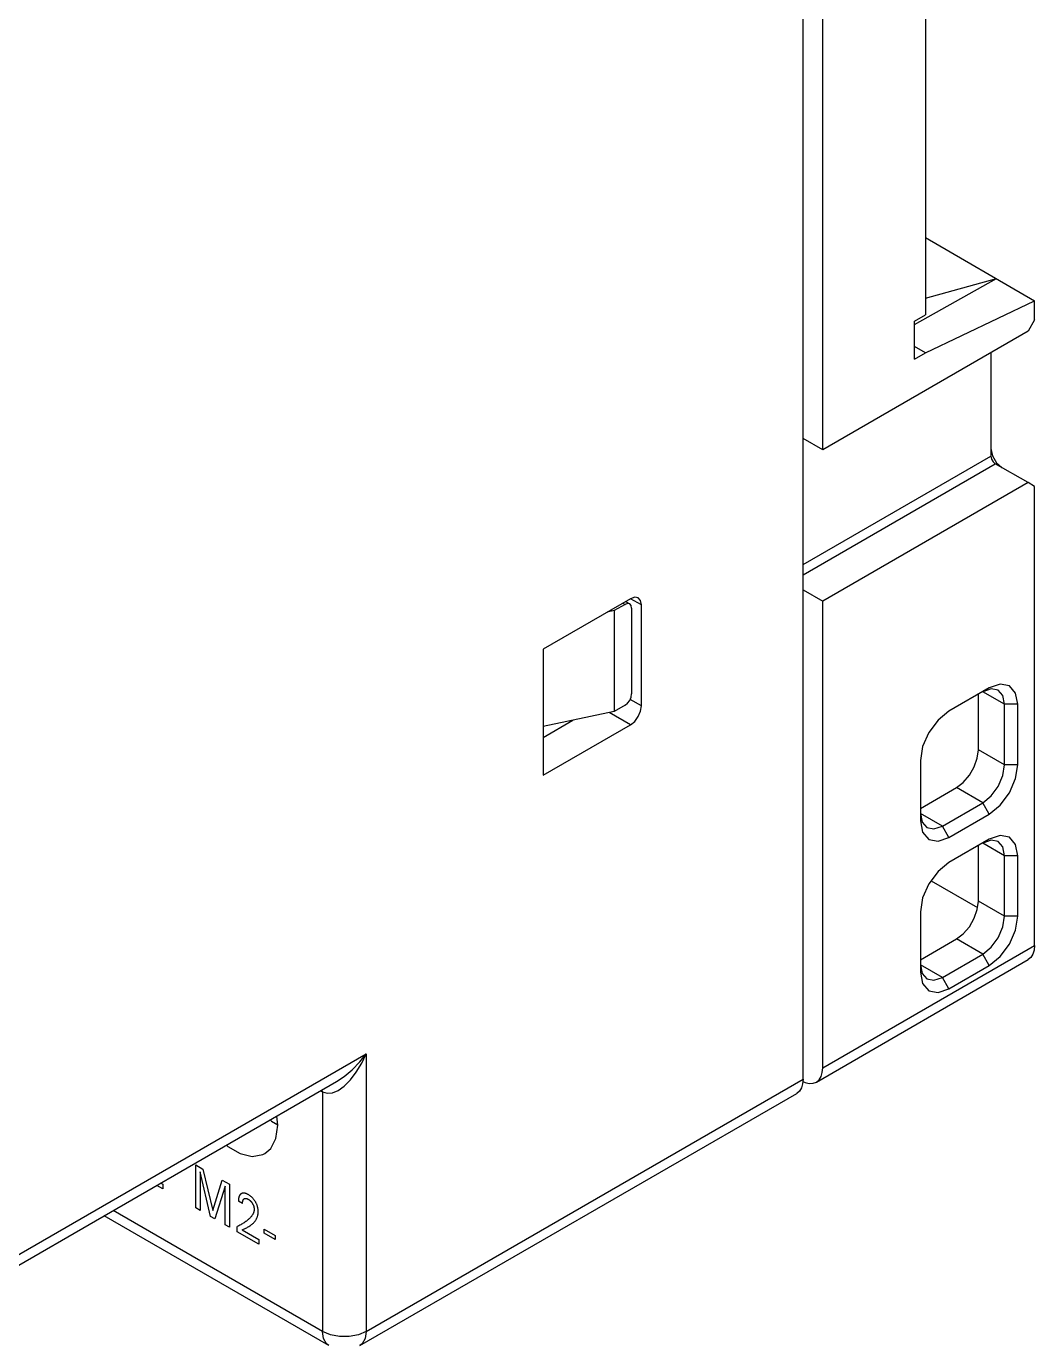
# Model space of a CAD drawing. Extents: x 0 to 420, y 0 to 297.
# Drawn here: x 197.84 to 230.48, y 130.1 to 172.8 of the extents above; entities that cross this region are included whole.
import ezdxf

# ---------------------------------------------------------------- set-up
doc = ezdxf.new("R2010")
doc.units = 0
doc.header["$LTSCALE"] = 23.1
doc.layers.add('40000_ISO', color=7, linetype='CONTINUOUS')

msp = doc.modelspace()

# ---------------------------------------------------------------- linework, layer by layer
at = {"layer": '40000_ISO', "color": 7, "linetype": 'CONTINUOUS'}
for p, q in [((222.98, 138.723), (222.98, 210.575)), ((223.616, 159.095), (223.616, 190.122)), ((226.94, 189.264), (226.94, 163.463)), ((226.94, 165.963), (230.475, 163.922)), ((226.586, 163.157), (229.238, 164.637)), ((226.94, 164.003), (229.238, 164.637)), ((226.94, 162.238), (230.475, 163.922)), ((230.475, 163.3), (230.475, 163.922)), ((226.586, 163.259), (226.94, 163.463)), ((226.586, 162.034), (226.586, 163.259)), ((230.475, 163.3), (230.263, 162.932)), ((230.263, 162.932), (223.616, 159.095)), ((226.94, 162.238), (226.586, 162.442)), ((226.586, 162.034), (226.94, 162.238)), ((229.061, 162.238), (229.061, 158.89)), ((223.616, 159.095), (222.98, 159.462)), ((222.98, 155.38), (229.061, 158.89)), ((229.061, 159.135), (229.108, 158.904)), ((229.061, 158.89), (229.08, 158.798)), ((229.108, 158.904), (229.238, 158.68)), ((222.98, 155.053), (229.202, 158.646)), ((229.08, 158.798), (229.132, 158.708)), ((229.132, 158.708), (229.202, 158.646)), ((230.263, 158.033), (229.202, 158.646)), ((229.238, 158.68), (229.414, 158.523)), ((230.263, 158.033), (223.616, 154.196)), ((230.475, 157.911), (230.263, 158.033)), ((230.475, 143.05), (230.475, 157.911)), ((217.394, 154.277), (214.565, 152.644)), ((217.234, 154.185), (217.314, 154.139)), ((217.529, 154.324), (217.394, 154.277)), ((217.747, 154.073), (217.394, 154.277)), ((217.644, 154.302), (217.529, 154.324)), ((217.72, 154.214), (217.644, 154.302)), ((217.747, 154.073), (217.72, 154.214)), ((222.98, 154.563), (223.616, 154.196)), ((223.616, 139.09), (223.616, 154.196)), ((216.863, 153.89), (216.64, 153.842)), ((217.217, 154.094), (216.863, 153.89)), ((216.863, 153.89), (216.863, 150.624)), ((217.146, 154.134), (217.217, 154.094)), ((217.298, 154.122), (217.217, 154.094)), ((217.367, 154.109), (217.298, 154.122)), ((217.413, 154.056), (217.367, 154.109)), ((217.429, 153.971), (217.413, 154.056)), ((217.429, 153.971), (217.429, 151.195)), ((217.747, 150.807), (217.747, 154.073)), ((214.565, 152.644), (214.565, 148.562)), ((217.413, 151.092), (217.429, 151.195)), ((229.008, 151.389), (227.7, 150.634)), ((228.654, 149.388), (228.654, 151.185)), ((229.066, 151.36), (228.796, 151.266)), ((229.503, 150.858), (228.796, 151.266)), ((229.36, 151.511), (229.008, 151.389)), ((229.296, 151.316), (229.066, 151.36)), ((229.449, 151.14), (229.296, 151.316)), ((229.658, 151.453), (229.36, 151.511)), ((229.857, 151.224), (229.658, 151.453)), ((229.927, 150.858), (229.857, 151.224)), ((217.217, 150.828), (216.863, 150.624)), ((217.217, 150.828), (217.298, 150.893)), ((217.298, 150.893), (217.367, 150.986)), ((217.367, 150.986), (217.413, 151.092)), ((217.747, 150.807), (217.381, 151.019)), ((217.72, 150.635), (217.747, 150.807)), ((229.503, 150.858), (229.449, 151.14)), ((229.927, 150.858), (229.503, 150.858)), ((229.503, 148.899), (229.503, 150.858)), ((229.927, 148.899), (229.927, 150.858)), ((216.863, 150.624), (214.565, 150.138)), ((214.565, 149.787), (215.525, 150.341)), ((217.394, 150.195), (216.708, 150.591)), ((217.529, 150.304), (217.644, 150.459)), ((217.644, 150.459), (217.72, 150.635)), ((227.348, 150.35), (227.05, 149.947)), ((227.7, 150.634), (227.348, 150.35)), ((214.565, 148.562), (217.394, 150.195)), ((217.394, 150.195), (217.529, 150.304)), ((227.05, 149.947), (226.85, 149.488)), ((226.85, 149.488), (226.78, 149.041)), ((226.78, 149.041), (226.78, 147.082)), ((228.519, 148.831), (228.62, 149.116)), ((228.62, 149.116), (228.654, 149.388)), ((229.503, 148.899), (228.654, 149.388)), ((228.363, 148.56), (228.519, 148.831)), ((229.449, 148.555), (229.503, 148.899)), ((229.927, 148.899), (229.503, 148.899)), ((229.857, 148.452), (229.927, 148.899)), ((227.947, 148.164), (228.166, 148.33)), ((228.166, 148.33), (228.363, 148.56)), ((229.066, 147.892), (229.296, 148.202)), ((229.296, 148.202), (229.449, 148.555)), ((229.658, 147.993), (229.857, 148.452)), ((226.78, 147.49), (227.947, 148.164)), ((228.796, 147.674), (227.947, 148.164)), ((228.796, 147.674), (229.066, 147.892)), ((229.36, 147.59), (229.658, 147.993)), ((227.488, 146.919), (226.78, 147.327)), ((226.78, 147.327), (226.834, 147.045)), ((227.488, 146.919), (228.796, 147.674)), ((229.008, 147.306), (228.796, 147.674)), ((229.008, 147.306), (229.36, 147.59)), ((226.78, 147.082), (226.85, 146.716)), ((226.834, 147.045), (226.988, 146.869)), ((227.217, 146.824), (227.488, 146.919)), ((227.7, 146.551), (227.488, 146.919)), ((227.7, 146.551), (229.008, 147.306)), ((226.85, 146.716), (227.05, 146.487)), ((226.988, 146.869), (227.217, 146.824)), ((227.05, 146.487), (227.348, 146.429)), ((227.348, 146.429), (227.7, 146.551)), ((229.008, 146.49), (227.7, 145.735)), ((229.36, 146.612), (229.008, 146.49)), ((229.658, 146.554), (229.36, 146.612)), ((229.857, 146.325), (229.658, 146.554)), ((228.654, 144.489), (228.654, 146.286)), ((229.066, 146.461), (228.796, 146.367)), ((229.503, 145.959), (228.796, 146.367)), ((229.296, 146.417), (229.066, 146.461)), ((229.449, 146.241), (229.296, 146.417)), ((229.503, 145.959), (229.449, 146.241)), ((229.927, 145.959), (229.857, 146.325)), ((227.7, 145.735), (227.348, 145.451)), ((229.927, 145.959), (229.503, 145.959)), ((229.503, 144), (229.503, 145.959)), ((229.927, 144), (229.927, 145.959)), ((227.348, 145.451), (227.05, 145.048)), ((227.05, 145.048), (226.85, 144.589)), ((227.124, 145.148), (228.628, 144.28)), ((226.85, 144.589), (226.78, 144.142)), ((228.62, 144.217), (228.654, 144.489)), ((229.503, 144), (228.654, 144.489)), ((226.78, 144.142), (226.78, 142.183)), ((228.363, 143.661), (228.519, 143.932)), ((228.519, 143.932), (228.62, 144.217)), ((229.449, 143.656), (229.503, 144)), ((229.927, 144), (229.503, 144)), ((229.857, 143.553), (229.927, 144)), ((228.166, 143.431), (228.363, 143.661)), ((229.296, 143.303), (229.449, 143.656)), ((229.658, 143.094), (229.857, 143.553)), ((223.616, 139.09), (230.475, 143.05)), ((226.78, 142.591), (227.947, 143.265)), ((227.947, 143.265), (228.166, 143.431)), ((228.796, 142.775), (227.947, 143.265)), ((229.066, 142.993), (229.296, 143.303)), ((229.36, 142.691), (229.658, 143.094)), ((230.475, 143.05), (230.461, 142.899)), ((227.488, 142.02), (228.796, 142.775)), ((228.796, 142.775), (229.066, 142.993)), ((229.008, 142.407), (228.796, 142.775)), ((229.008, 142.407), (229.36, 142.691)), ((230.356, 142.666), (230.268, 142.593)), ((230.421, 142.769), (230.356, 142.666)), ((230.461, 142.899), (230.421, 142.769)), ((223.409, 138.633), (230.268, 142.593)), ((227.488, 142.02), (226.78, 142.428)), ((226.78, 142.428), (226.834, 142.146)), ((227.7, 141.652), (229.008, 142.407)), ((226.78, 142.183), (226.85, 141.817)), ((226.834, 142.146), (226.988, 141.97)), ((226.85, 141.817), (227.05, 141.588)), ((226.988, 141.97), (227.217, 141.925)), ((227.217, 141.925), (227.488, 142.02)), ((227.7, 141.652), (227.488, 142.02)), ((227.05, 141.588), (227.348, 141.53)), ((227.348, 141.53), (227.7, 141.652)), ((196.605, 132.477), (208.838, 139.54)), ((208.382, 139.028), (208.631, 139.285)), ((208.516, 138.95), (208.696, 139.247)), ((208.631, 139.285), (208.838, 139.54)), ((208.696, 139.247), (208.838, 139.54)), ((208.838, 139.54), (208.838, 130.558)), ((207.881, 138.649), (208.127, 138.813)), ((208.127, 138.813), (208.382, 139.028)), ((208.324, 138.699), (208.516, 138.95)), ((223.497, 138.706), (223.562, 138.809)), ((223.562, 138.809), (223.603, 138.939)), ((223.603, 138.939), (223.616, 139.09)), ((196.398, 132.019), (207.881, 138.649)), ((207.423, 138.315), (207.411, 138.378)), ((207.742, 138.281), (207.931, 138.361)), ((207.931, 138.361), (208.128, 138.502)), ((208.128, 138.502), (208.324, 138.699)), ((208.838, 130.558), (222.98, 138.723)), ((222.926, 138.442), (222.861, 138.338)), ((222.966, 138.571), (222.926, 138.442)), ((222.98, 138.723), (222.966, 138.571)), ((222.973, 138.652), (223.047, 138.618)), ((223.047, 138.618), (223.18, 138.588)), ((223.18, 138.588), (223.302, 138.593)), ((223.302, 138.593), (223.409, 138.633)), ((223.409, 138.633), (223.497, 138.706)), ((207.363, 138.35), (207.423, 138.315)), ((207.423, 138.315), (207.423, 130.558)), ((207.423, 138.315), (207.57, 138.267)), ((207.57, 138.267), (207.742, 138.281)), ((208.631, 130.1), (222.773, 138.265)), ((222.861, 138.338), (222.773, 138.265)), ((205.974, 137.233), (205.94, 137.528)), ((205.728, 137.406), (205.773, 137.366)), ((205.773, 137.366), (205.972, 137.251)), ((205.917, 136.806), (205.974, 137.233)), ((205.749, 136.48), (205.917, 136.806)), ((204.314, 136.59), (204.358, 136.549)), ((204.358, 136.549), (204.761, 136.317)), ((204.761, 136.317), (205.147, 136.225)), ((205.147, 136.225), (205.486, 136.281)), ((205.486, 136.281), (205.559, 136.317)), ((205.559, 136.317), (205.749, 136.48)), ((203.322, 135.947), (203.549, 135.816)), ((203.322, 134.559), (203.322, 135.947)), ((203.549, 135.816), (203.87, 134.469)), ((203.462, 135.721), (203.462, 134.478)), ((203.799, 134.284), (203.462, 135.721)), ((203.87, 134.469), (204.18, 135.451)), ((204.18, 135.451), (204.407, 135.321)), ((202.257, 135.174), (202.059, 135.288)), ((202.191, 135.364), (202.257, 135.325)), ((202.257, 135.325), (202.257, 135.174)), ((204.267, 135.258), (203.939, 134.203)), ((204.267, 134.013), (204.267, 135.258)), ((204.407, 135.321), (204.407, 133.933)), ((204.728, 134.942), (204.725, 134.936)), ((204.73, 134.947), (204.728, 134.942)), ((204.733, 134.953), (204.73, 134.947)), ((204.736, 134.958), (204.733, 134.953)), ((204.738, 134.963), (204.736, 134.958)), ((204.741, 134.968), (204.738, 134.963)), ((204.744, 134.972), (204.741, 134.968)), ((204.748, 134.977), (204.744, 134.972)), ((204.751, 134.981), (204.748, 134.977)), ((204.754, 134.985), (204.751, 134.981)), ((204.757, 134.989), (204.754, 134.985)), ((204.761, 134.993), (204.757, 134.989)), ((204.765, 134.997), (204.761, 134.993)), ((204.768, 135), (204.765, 134.997)), ((204.772, 135.004), (204.768, 135)), ((204.776, 135.007), (204.772, 135.004)), ((204.78, 135.01), (204.776, 135.007)), ((204.784, 135.013), (204.78, 135.01)), ((204.789, 135.016), (204.784, 135.013)), ((204.793, 135.018), (204.789, 135.016)), ((204.799, 135.021), (204.793, 135.018)), ((204.805, 135.024), (204.799, 135.021)), ((204.814, 135.028), (204.805, 135.024)), ((204.825, 135.031), (204.814, 135.028)), ((204.835, 135.034), (204.825, 135.031)), ((204.846, 135.036), (204.835, 135.034)), ((204.857, 135.037), (204.846, 135.036)), ((204.869, 135.037), (204.857, 135.037)), ((204.881, 135.037), (204.869, 135.037)), ((204.894, 135.035), (204.881, 135.037)), ((204.907, 135.033), (204.894, 135.035)), ((204.92, 135.03), (204.907, 135.033)), ((204.933, 135.026), (204.92, 135.03)), ((204.947, 135.022), (204.933, 135.026)), ((204.962, 135.016), (204.947, 135.022)), ((204.977, 135.01), (204.962, 135.016)), ((204.991, 135.003), (204.977, 135.01)), ((205.006, 134.995), (204.991, 135.003)), ((205.021, 134.987), (205.006, 134.995)), ((205.036, 134.978), (205.021, 134.987)), ((205.05, 134.969), (205.036, 134.978)), ((205.064, 134.959), (205.05, 134.969)), ((205.079, 134.949), (205.064, 134.959)), ((205.093, 134.939), (205.079, 134.949)), ((205.107, 134.927), (205.093, 134.939)), ((203.462, 134.478), (203.322, 134.559)), ((204.701, 134.801), (204.7, 134.793)), ((204.7, 134.793), (204.7, 134.785)), ((204.7, 134.785), (204.7, 134.777)), ((204.833, 134.7), (204.7, 134.777)), ((204.702, 134.826), (204.701, 134.818)), ((204.701, 134.818), (204.701, 134.809)), ((204.701, 134.809), (204.701, 134.801)), ((204.703, 134.834), (204.702, 134.826)), ((204.704, 134.849), (204.703, 134.842)), ((204.703, 134.842), (204.703, 134.834)), ((204.705, 134.857), (204.704, 134.849)), ((204.706, 134.865), (204.705, 134.857)), ((204.708, 134.872), (204.706, 134.865)), ((204.709, 134.88), (204.708, 134.872)), ((204.711, 134.887), (204.709, 134.88)), ((204.712, 134.894), (204.711, 134.887)), ((204.714, 134.9), (204.712, 134.894)), ((204.715, 134.906), (204.714, 134.9)), ((204.717, 134.913), (204.715, 134.906)), ((204.719, 134.919), (204.717, 134.913)), ((204.721, 134.925), (204.719, 134.919)), ((204.723, 134.931), (204.721, 134.925)), ((204.725, 134.936), (204.723, 134.931)), ((204.833, 134.717), (204.834, 134.726)), ((204.833, 134.709), (204.833, 134.717)), ((204.833, 134.7), (204.833, 134.709)), ((204.834, 134.735), (204.835, 134.743)), ((204.834, 134.726), (204.834, 134.735)), ((204.835, 134.743), (204.836, 134.751)), ((204.836, 134.751), (204.837, 134.759)), ((204.837, 134.759), (204.839, 134.767)), ((204.839, 134.767), (204.84, 134.774)), ((204.84, 134.774), (204.842, 134.781)), ((204.842, 134.781), (204.844, 134.788)), ((204.844, 134.788), (204.846, 134.794)), ((204.846, 134.794), (204.848, 134.8)), ((204.848, 134.8), (204.85, 134.806)), ((204.85, 134.806), (204.853, 134.812)), ((204.853, 134.812), (204.856, 134.817)), ((204.856, 134.817), (204.858, 134.822)), ((204.858, 134.822), (204.861, 134.826)), ((204.861, 134.826), (204.864, 134.83)), ((204.864, 134.83), (204.867, 134.834)), ((204.867, 134.834), (204.87, 134.838)), ((204.87, 134.838), (204.874, 134.841)), ((204.874, 134.841), (204.877, 134.844)), ((204.877, 134.844), (204.881, 134.847)), ((204.881, 134.847), (204.885, 134.85)), ((204.885, 134.85), (204.888, 134.853)), ((204.888, 134.853), (204.892, 134.855)), ((204.892, 134.855), (204.896, 134.857)), ((204.896, 134.857), (204.9, 134.859)), ((204.9, 134.859), (204.905, 134.86)), ((204.905, 134.86), (204.909, 134.862)), ((204.909, 134.862), (204.913, 134.863)), ((204.913, 134.863), (204.918, 134.864)), ((204.918, 134.864), (204.923, 134.865)), ((204.923, 134.865), (204.928, 134.865)), ((204.928, 134.865), (204.932, 134.865)), ((204.932, 134.865), (204.937, 134.865)), ((204.937, 134.865), (204.942, 134.865)), ((204.942, 134.865), (204.947, 134.865)), ((204.947, 134.865), (204.953, 134.864)), ((204.953, 134.864), (204.958, 134.863)), ((204.958, 134.863), (204.963, 134.862)), ((204.963, 134.862), (204.968, 134.86)), ((204.968, 134.86), (204.975, 134.858)), ((204.975, 134.858), (204.981, 134.856)), ((204.981, 134.856), (204.988, 134.854)), ((204.988, 134.854), (204.994, 134.851)), ((204.994, 134.851), (205.001, 134.848)), ((205.001, 134.848), (205.008, 134.844)), ((205.008, 134.844), (205.014, 134.841)), ((205.014, 134.841), (205.021, 134.837)), ((205.021, 134.837), (205.028, 134.833)), ((205.028, 134.833), (205.034, 134.829)), ((205.034, 134.829), (205.041, 134.825)), ((205.041, 134.825), (205.047, 134.821)), ((205.047, 134.821), (205.053, 134.816)), ((205.053, 134.816), (205.06, 134.811)), ((205.06, 134.811), (205.066, 134.806)), ((205.066, 134.806), (205.073, 134.801)), ((205.073, 134.801), (205.078, 134.796)), ((205.078, 134.796), (205.084, 134.791)), ((205.084, 134.791), (205.09, 134.786)), ((205.09, 134.786), (205.095, 134.78)), ((205.095, 134.78), (205.101, 134.775)), ((205.101, 134.775), (205.106, 134.769)), ((205.106, 134.769), (205.112, 134.763)), ((205.12, 134.916), (205.107, 134.927)), ((205.112, 134.763), (205.117, 134.757)), ((205.117, 134.757), (205.122, 134.751)), ((205.133, 134.905), (205.12, 134.916)), ((205.122, 134.751), (205.127, 134.745)), ((205.127, 134.745), (205.132, 134.738)), ((205.132, 134.738), (205.137, 134.732)), ((205.145, 134.893), (205.133, 134.905)), ((205.137, 134.732), (205.141, 134.725)), ((205.141, 134.725), (205.146, 134.718)), ((205.158, 134.881), (205.145, 134.893)), ((205.146, 134.718), (205.15, 134.711)), ((205.15, 134.711), (205.154, 134.704)), ((205.154, 134.704), (205.158, 134.697)), ((205.17, 134.868), (205.158, 134.881)), ((205.158, 134.697), (205.162, 134.691)), ((205.162, 134.691), (205.166, 134.684)), ((205.166, 134.684), (205.169, 134.677)), ((205.169, 134.677), (205.173, 134.67)), ((205.182, 134.855), (205.17, 134.868)), ((205.173, 134.67), (205.176, 134.662)), ((205.176, 134.662), (205.179, 134.655)), ((205.179, 134.655), (205.182, 134.648)), ((205.193, 134.841), (205.182, 134.855)), ((205.182, 134.648), (205.185, 134.641)), ((205.185, 134.641), (205.188, 134.633)), ((205.188, 134.633), (205.19, 134.626)), ((205.19, 134.626), (205.193, 134.618)), ((205.204, 134.828), (205.193, 134.841)), ((205.193, 134.618), (205.195, 134.611)), ((205.195, 134.611), (205.197, 134.603)), ((205.197, 134.603), (205.199, 134.596)), ((205.199, 134.596), (205.2, 134.588)), ((205.2, 134.588), (205.202, 134.581)), ((205.202, 134.581), (205.203, 134.574)), ((205.203, 134.574), (205.205, 134.565)), ((205.215, 134.813), (205.204, 134.828)), ((205.205, 134.565), (205.206, 134.557)), ((205.206, 134.557), (205.207, 134.549)), ((205.207, 134.549), (205.208, 134.541)), ((205.208, 134.541), (205.208, 134.533)), ((205.208, 134.533), (205.209, 134.525)), ((205.209, 134.525), (205.209, 134.517)), ((205.209, 134.517), (205.209, 134.51)), ((205.225, 134.799), (205.215, 134.813)), ((205.235, 134.784), (205.225, 134.799)), ((205.245, 134.769), (205.235, 134.784)), ((205.254, 134.754), (205.245, 134.769)), ((205.262, 134.74), (205.254, 134.754)), ((205.27, 134.725), (205.262, 134.74)), ((205.278, 134.709), (205.27, 134.725)), ((205.285, 134.694), (205.278, 134.709)), ((205.292, 134.679), (205.285, 134.694)), ((205.299, 134.663), (205.292, 134.679)), ((205.305, 134.647), (205.299, 134.663)), ((205.31, 134.631), (205.305, 134.647)), ((205.316, 134.615), (205.31, 134.631)), ((205.32, 134.599), (205.316, 134.615)), ((205.324, 134.583), (205.32, 134.599)), ((205.328, 134.567), (205.324, 134.583)), ((205.331, 134.551), (205.328, 134.567)), ((205.334, 134.534), (205.331, 134.551)), ((205.337, 134.517), (205.334, 134.534)), ((205.339, 134.5), (205.337, 134.517)), ((207.631, 130.1), (200.352, 134.302)), ((207.423, 130.558), (200.645, 134.471)), ((203.939, 134.203), (203.799, 134.284)), ((204.911, 134.096), (204.885, 134.079)), ((204.936, 134.115), (204.911, 134.096)), ((204.962, 134.133), (204.936, 134.115)), ((204.986, 134.153), (204.962, 134.133)), ((205.005, 134.168), (204.986, 134.153)), ((205.024, 134.184), (205.005, 134.168)), ((205.042, 134.2), (205.024, 134.184)), ((205.059, 134.217), (205.042, 134.2)), ((205.077, 134.235), (205.059, 134.217)), ((205.094, 134.253), (205.077, 134.235)), ((205.11, 134.271), (205.094, 134.253)), ((205.12, 134.283), (205.11, 134.271)), ((205.129, 134.294), (205.12, 134.283)), ((205.138, 134.306), (205.129, 134.294)), ((205.147, 134.319), (205.138, 134.306)), ((205.155, 134.332), (205.147, 134.319)), ((205.163, 134.345), (205.155, 134.332)), ((205.171, 134.359), (205.163, 134.345)), ((205.178, 134.373), (205.171, 134.359)), ((205.185, 134.388), (205.178, 134.373)), ((205.189, 134.398), (205.185, 134.388)), ((205.187, 134.069), (205.201, 134.084)), ((205.192, 134.408), (205.189, 134.398)), ((205.196, 134.419), (205.192, 134.408)), ((205.199, 134.43), (205.196, 134.419)), ((205.202, 134.441), (205.199, 134.43)), ((205.201, 134.084), (205.214, 134.098)), ((205.204, 134.453), (205.202, 134.441)), ((205.206, 134.465), (205.204, 134.453)), ((205.208, 134.477), (205.206, 134.465)), ((205.209, 134.489), (205.208, 134.477)), ((205.209, 134.51), (205.209, 134.502)), ((205.209, 134.502), (205.209, 134.489)), ((205.214, 134.098), (205.227, 134.114)), ((205.227, 134.114), (205.24, 134.13)), ((205.24, 134.13), (205.252, 134.147)), ((205.252, 134.147), (205.263, 134.165)), ((205.263, 134.165), (205.274, 134.183)), ((205.274, 134.183), (205.284, 134.202)), ((205.284, 134.202), (205.291, 134.216)), ((205.291, 134.216), (205.298, 134.23)), ((205.298, 134.23), (205.304, 134.245)), ((205.304, 134.245), (205.31, 134.26)), ((205.31, 134.26), (205.316, 134.276)), ((205.316, 134.276), (205.321, 134.292)), ((205.321, 134.292), (205.325, 134.308)), ((205.325, 134.308), (205.329, 134.325)), ((205.329, 134.325), (205.333, 134.342)), ((205.333, 134.342), (205.336, 134.359)), ((205.336, 134.359), (205.338, 134.377)), ((205.338, 134.377), (205.34, 134.396)), ((205.34, 134.483), (205.339, 134.5)), ((205.341, 134.466), (205.34, 134.483)), ((205.34, 134.396), (205.341, 134.414)), ((205.342, 134.45), (205.341, 134.466)), ((205.341, 134.414), (205.342, 134.434)), ((205.342, 134.434), (205.342, 134.45)), ((204.407, 133.933), (204.267, 134.013)), ((204.688, 133.968), (204.658, 133.954)), ((204.658, 133.788), (204.658, 133.954)), ((205.363, 133.381), (204.658, 133.788)), ((204.718, 133.982), (204.688, 133.968)), ((204.747, 133.997), (204.718, 133.982)), ((204.776, 134.012), (204.747, 133.997)), ((204.803, 134.028), (204.776, 134.012)), ((204.831, 134.044), (204.803, 134.028)), ((204.825, 133.843), (204.849, 133.855)), ((204.825, 133.843), (205.363, 133.532)), ((204.858, 134.061), (204.831, 134.044)), ((204.849, 133.855), (204.922, 133.892)), ((204.885, 134.079), (204.858, 134.061)), ((204.922, 133.892), (204.946, 133.905)), ((204.946, 133.905), (204.971, 133.918)), ((204.971, 133.918), (204.995, 133.931)), ((204.995, 133.931), (205.019, 133.944)), ((205.019, 133.944), (205.043, 133.959)), ((205.043, 133.959), (205.066, 133.973)), ((205.066, 133.973), (205.089, 133.989)), ((205.089, 133.989), (205.112, 134.005)), ((205.112, 134.005), (205.128, 134.017)), ((205.128, 134.017), (205.143, 134.029)), ((205.143, 134.029), (205.158, 134.042)), ((205.158, 134.042), (205.173, 134.055)), ((205.173, 134.055), (205.187, 134.069)), ((205.534, 133.869), (205.886, 133.666)), ((205.534, 133.738), (205.534, 133.869)), ((205.886, 133.535), (205.534, 133.738)), ((205.886, 133.666), (205.886, 133.535)), ((205.363, 133.532), (205.363, 133.381)), ((207.677, 130.452), (207.423, 130.558)), ((207.457, 130.328), (207.423, 130.558)), ((207.557, 130.157), (207.457, 130.328)), ((207.974, 130.396), (207.677, 130.452)), ((208.287, 130.396), (207.974, 130.396)), ((208.585, 130.452), (208.287, 130.396)), ((208.838, 130.558), (208.585, 130.452)), ((208.804, 130.328), (208.704, 130.157)), ((208.838, 130.558), (208.804, 130.328)), ((207.631, 130.1), (207.557, 130.157)), ((208.704, 130.157), (208.631, 130.1))]:
    msp.add_line(p, q, dxfattribs=at)

doc.saveas('drawing.dxf')
